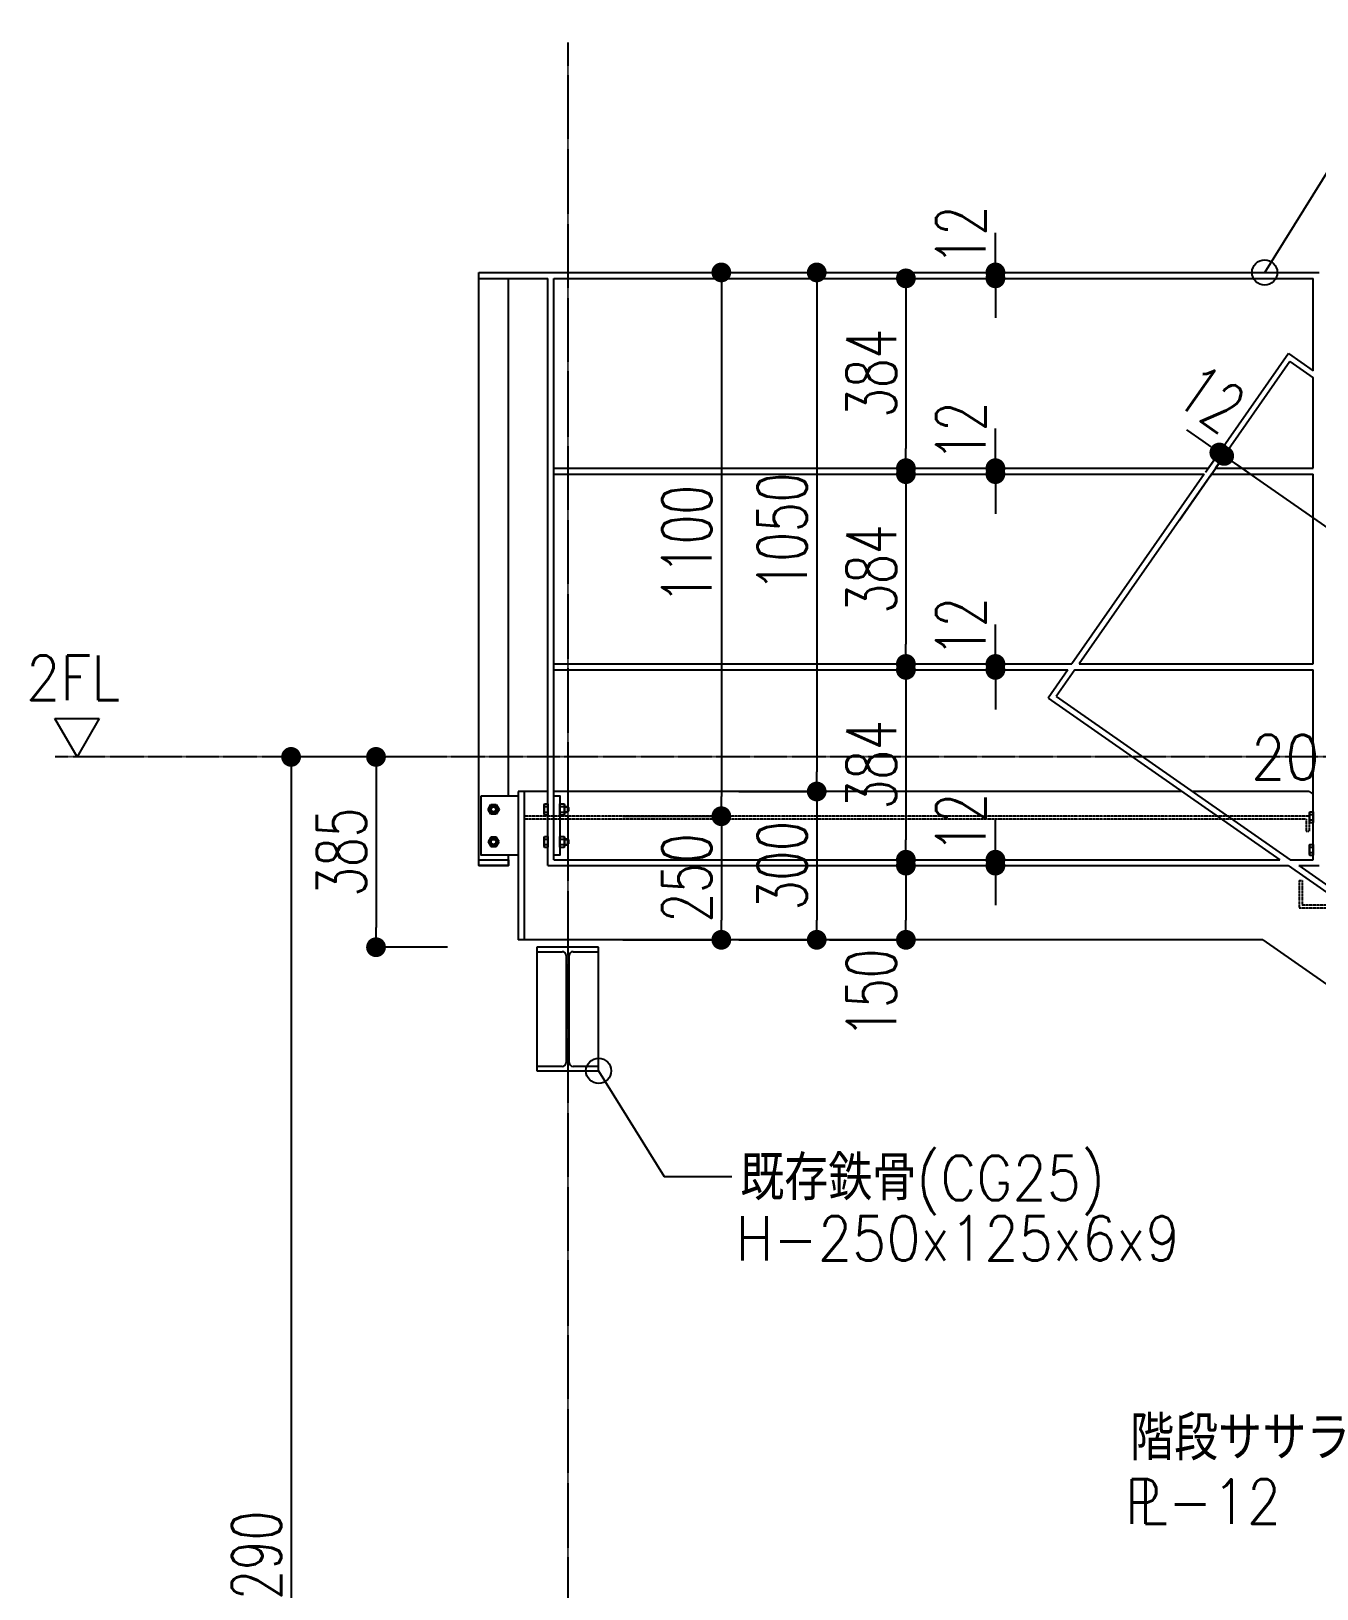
# Model space of a CAD drawing. Header units: millimetres. Extents: x 2110 to 66453, y 435 to 14260.
# Drawn here: x 2878 to 5479, y 5369 to 8520 of the extents above; entities that cross this region are included whole.
import ezdxf
from ezdxf.enums import TextEntityAlignment as Align

# ---------------------------------------------------------------- set-up
doc = ezdxf.new("R2010")
doc.units = ezdxf.units.MM
doc.header["$LTSCALE"] = 0.2
doc.header["$PDMODE"] = 1
doc.linetypes.add('CENTER', pattern=[50.8, 31.75, -6.35, 6.35, -6.35])
doc.linetypes.add('HIDDEN', pattern=[0.375, 0.25, -0.125])
doc.layers.get('Defpoints').update_dxf_attribs({"color": 40})
for name, color, linetype in [('1_文字', 3, 'Continuous'), ('20_鋼材', 2, 'Continuous'), ('20_鋼材_手すり', 2, 'Continuous'), ('_0-2_0-B', 7, 'Continuous'), ('_1-4_0-2', 7, 'Continuous'), ('A_寸法', 9, 'Continuous')]:
    doc.layers.add(name, color=color, linetype=linetype)
doc.layers.add('A_通芯', color=8, linetype='Continuous', plot=False)
doc.styles.add('Dim', font='simplex.shx', dxfattribs={"width": 0.7, "bigfont": 'extfont2.shx'})
doc.styles.add('Standard-A', font='romans.shx', dxfattribs={"bigfont": 'extfont2.shx'})
doc.dimstyles.new('1-200', dxfattribs={"dimscale": 200, "dimtxt": 3, "dimasz": 1, "dimexe": 1, "dimexo": 1, "dimgap": 1, "dimtad": 1, "dimdec": 0, "dimtxsty": 'Dim', "dimblk": 'DOT', "dimcen": 2.5, "dimadec": 0, "dimazin": 0, "dimtfac": 1, "dimtdec": 0, "dimtix": 1, "dimtmove": 2, "dimatfit": 3, "dimldrblk": '引出線', "dimfxl": 1, "dimlwd": -1, "dimlwe": -1, "dimarcsym": 0})

# ---------------------------------------------------------------- blocks, each defined once
blk = doc.blocks.new('_Dot')
at = {"color": 0, "linetype": 'ByBlock', "lineweight": -2}
blk.add_line((-0.5, 0), (-1, 0), dxfattribs=at)
at = {"color": 0, "linetype": 'ByBlock', "const_width": 0.5}
blk.add_lwpolyline([(-0.25, 0, 1), (0.25, 0, 1)], format="xyb", close=True, dxfattribs=at)
blk = doc.blocks.new('*D25')
at = {"layer": 'A_寸法', "color": 0, "transparency": 16777216}
for p, q in [((3548.5, 7052.1), (3403.6, 7052.1)), ((3403.6, 7012.1), (3403.6, 3802.1)), ((3548.5, 3762.1), (3403.6, 3762.1))]:
    blk.add_line(p, q, dxfattribs=at)
at = {"layer": 'Defpoints', "color": 0, "transparency": 16777216}
for p in [(3548.5, 7052.1), (3403.6, 3762.1), (3548.5, 3762.1)]:
    blk.add_point(p, dxfattribs=at)
at = {"layer": 'A_寸法', "color": 0, "transparency": 16777216, "xscale": 40, "yscale": 40, "zscale": 40}
for p, rotation in [((3403.6, 7052.1), 90), ((3403.6, 3762.1), 270)]:
    blk.add_blockref('_Dot', p, dxfattribs=dict(at, rotation=rotation))
at = {"layer": 'A_寸法', "color": 0, "transparency": 16777216, "insert": (3333.6, 5407.1), "char_height": 100, "attachment_point": 5, "rotation": 90, "style": 'Dim'}
blk.add_mtext('3290', dxfattribs=at)
blk = doc.blocks.new('引出線')
at = {"color": 0, "linetype": 'ByBlock'}
for points in [[(0, 0), (-1.96, -0.4)], [(-1, 0), (0, 0)]]:
    blk.add_lwpolyline(points, dxfattribs=at)
blk = doc.blocks.new('*D8')
at = {"layer": 'A_寸法', "color": 0, "transparency": 16777216}
for p, q in [((4074.7, 6932.1), (4274, 6932.1)), ((4274, 6892.1), (4274, 6722.1)), ((4074.7, 6682.1), (4274, 6682.1))]:
    blk.add_line(p, q, dxfattribs=at)
at = {"layer": 'Defpoints', "color": 0, "transparency": 16777216}
for p in [(4074.7, 6932.1), (4074.7, 6682.1), (4274, 6682.1)]:
    blk.add_point(p, dxfattribs=at)
at = {"layer": 'A_寸法', "color": 0, "transparency": 16777216, "xscale": 40, "yscale": 40, "zscale": 40}
for p, rotation in [((4274, 6932.1), 90), ((4274, 6682.1), 270)]:
    blk.add_blockref('_Dot', p, dxfattribs=dict(at, rotation=rotation))
at = {"layer": 'A_寸法', "color": 0, "transparency": 16777216, "insert": (4204, 6807.1), "char_height": 100, "attachment_point": 5, "rotation": 90, "style": 'Dim'}
blk.add_mtext('250', dxfattribs=at)
blk = doc.blocks.new('*D9')
at = {"layer": 'A_寸法', "color": 0, "transparency": 16777216}
for p, q in [((4075.7, 8032.1), (4274, 8032.1)), ((4274, 7992.1), (4274, 6972.1)), ((4075.7, 6932.1), (4274, 6932.1))]:
    blk.add_line(p, q, dxfattribs=at)
at = {"layer": 'Defpoints', "color": 0, "transparency": 16777216}
for p in [(4075.7, 8032.1), (4075.7, 6932.1), (4274, 6932.1)]:
    blk.add_point(p, dxfattribs=at)
at = {"layer": 'A_寸法', "color": 0, "transparency": 16777216, "xscale": 40, "yscale": 40, "zscale": 40}
for p, rotation in [((4274, 8032.1), 90), ((4274, 6932.1), 270)]:
    blk.add_blockref('_Dot', p, dxfattribs=dict(at, rotation=rotation))
at = {"layer": 'A_寸法', "color": 0, "transparency": 16777216, "insert": (4204, 7482.1), "char_height": 100, "attachment_point": 5, "rotation": 90, "style": 'Dim'}
blk.add_mtext('1100', dxfattribs=at)
blk = doc.blocks.new('*D10')
at = {"layer": 'A_寸法', "color": 0, "transparency": 16777216}
for p, q in [((4492.7, 8020.1), (4647.4, 8020.1)), ((4647.4, 7980.1), (4647.4, 7676.1)), ((4492.2, 7636.1), (4647.4, 7636.1))]:
    blk.add_line(p, q, dxfattribs=at)
at = {"layer": 'Defpoints', "color": 0, "transparency": 16777216}
for p in [(4492.7, 8020.1), (4492.2, 7636.1), (4647.4, 7636.1)]:
    blk.add_point(p, dxfattribs=at)
at = {"layer": 'A_寸法', "color": 0, "transparency": 16777216, "xscale": 40, "yscale": 40, "zscale": 40}
for p, rotation in [((4647.4, 8020.1), 90), ((4647.4, 7636.1), 270)]:
    blk.add_blockref('_Dot', p, dxfattribs=dict(at, rotation=rotation))
at = {"layer": 'A_寸法', "color": 0, "transparency": 16777216, "insert": (4577.4, 7828.1), "char_height": 100, "attachment_point": 5, "rotation": 90, "style": 'Dim'}
blk.add_mtext('384', dxfattribs=at)
blk = doc.blocks.new('*D11')
at = {"layer": 'A_寸法', "color": 0, "transparency": 16777216}
for p, q in [((4492.2, 7624.1), (4647.4, 7624.1)), ((4647.4, 7584.1), (4647.4, 7280.1)), ((4491.7, 7240.1), (4647.4, 7240.1))]:
    blk.add_line(p, q, dxfattribs=at)
at = {"layer": 'Defpoints', "color": 0, "transparency": 16777216}
for p in [(4492.2, 7624.1), (4491.7, 7240.1), (4647.4, 7240.1)]:
    blk.add_point(p, dxfattribs=at)
at = {"layer": 'A_寸法', "color": 0, "transparency": 16777216, "xscale": 40, "yscale": 40, "zscale": 40}
for p, rotation in [((4647.4, 7624.1), 90), ((4647.4, 7240.1), 270)]:
    blk.add_blockref('_Dot', p, dxfattribs=dict(at, rotation=rotation))
at = {"layer": 'A_寸法', "color": 0, "transparency": 16777216, "insert": (4577.4, 7432.1), "char_height": 100, "attachment_point": 5, "rotation": 90, "style": 'Dim'}
blk.add_mtext('384', dxfattribs=at)
blk = doc.blocks.new('*D12')
at = {"layer": 'A_寸法', "color": 0, "transparency": 16777216}
for p, q in [((4492.5, 7228.1), (4647.4, 7228.1)), ((4647.4, 7188.1), (4647.4, 6884.1)), ((4492.2, 6844.1), (4647.4, 6844.1))]:
    blk.add_line(p, q, dxfattribs=at)
at = {"layer": 'Defpoints', "color": 0, "transparency": 16777216}
for p in [(4492.5, 7228.1), (4492.2, 6844.1), (4647.4, 6844.1)]:
    blk.add_point(p, dxfattribs=at)
at = {"layer": 'A_寸法', "color": 0, "transparency": 16777216, "xscale": 40, "yscale": 40, "zscale": 40}
for p, rotation in [((4647.4, 7228.1), 90), ((4647.4, 6844.1), 270)]:
    blk.add_blockref('_Dot', p, dxfattribs=dict(at, rotation=rotation))
at = {"layer": 'A_寸法', "color": 0, "transparency": 16777216, "insert": (4577.4, 7036.1), "char_height": 100, "attachment_point": 5, "rotation": 90, "style": 'Dim'}
blk.add_mtext('384', dxfattribs=at)
blk = doc.blocks.new('*D13')
at = {"layer": 'A_寸法', "color": 0, "transparency": 16777216}
for p, q in [((4492, 6832.1), (4647.4, 6832.1)), ((4647.4, 6792.1), (4647.4, 6722.1)), ((4492.5, 6682.1), (4647.4, 6682.1))]:
    blk.add_line(p, q, dxfattribs=at)
at = {"layer": 'Defpoints', "color": 0, "transparency": 16777216}
for p in [(4492, 6832.1), (4492.5, 6682.1), (4647.4, 6682.1)]:
    blk.add_point(p, dxfattribs=at)
at = {"layer": 'A_寸法', "color": 0, "transparency": 16777216, "xscale": 40, "yscale": 40, "zscale": 40}
for p, rotation in [((4647.4, 6832.1), 90), ((4647.4, 6682.1), 270)]:
    blk.add_blockref('_Dot', p, dxfattribs=dict(at, rotation=rotation))
at = {"layer": 'A_寸法', "color": 0, "transparency": 16777216, "insert": (4577.4, 6574.3), "char_height": 100, "attachment_point": 5, "rotation": 90, "style": 'Dim'}
blk.add_mtext('150', dxfattribs=at)
blk = doc.blocks.new('*D16')
at = {"layer": 'A_寸法', "color": 0, "transparency": 16777216}
for p, q in [((5248.7, 7690.7), (5215.9, 7713.6)), ((5253.6, 7627.8), (5281.5, 7667.8)), ((5263.4, 7620.9), (5291.3, 7660.9)), ((5291.3, 7660.9), (5281.5, 7667.8)), ((5324.1, 7638), (5356.9, 7615.1))]:
    blk.add_line(p, q, dxfattribs=at)
at = {"layer": 'Defpoints', "color": 0, "transparency": 16777216}
for p in [(5281.5, 7667.8), (5253.6, 7627.8), (5263.4, 7620.9)]:
    blk.add_point(p, dxfattribs=at)
at = {"layer": 'A_寸法', "color": 0, "transparency": 16777216, "xscale": 40, "yscale": 40, "zscale": 40}
for p, rotation in [((5281.5, 7667.8), 325.073753606947), ((5291.3, 7660.9), 145.0737536069471)]:
    blk.add_blockref('_Dot', p, dxfattribs=dict(at, rotation=rotation))
at = {"layer": 'A_寸法', "color": 0, "transparency": 16777216, "insert": (5265, 7776.8), "char_height": 100, "attachment_point": 5, "rotation": 325.0738, "style": 'Dim'}
blk.add_mtext('12', dxfattribs=at)
blk = doc.blocks.new('*D29')
at = {"layer": 'A_寸法', "color": 0, "transparency": 16777216}
for p, q in [((3720.3, 7052.1), (3575.4, 7052.1)), ((3575.4, 7012.1), (3575.4, 6707.1)), ((3720.3, 6667.1), (3575.4, 6667.1))]:
    blk.add_line(p, q, dxfattribs=at)
at = {"layer": 'Defpoints', "color": 0, "transparency": 16777216}
for p in [(3720.3, 7052.1), (3575.4, 6667.1), (3720.3, 6667.1)]:
    blk.add_point(p, dxfattribs=at)
at = {"layer": 'A_寸法', "color": 0, "transparency": 16777216, "xscale": 40, "yscale": 40, "zscale": 40}
for p, rotation in [((3575.4, 7052.1), 90), ((3575.4, 6667.1), 270)]:
    blk.add_blockref('_Dot', p, dxfattribs=dict(at, rotation=rotation))
at = {"layer": 'A_寸法', "color": 0, "transparency": 16777216, "insert": (3505.4, 6859.6), "char_height": 100, "attachment_point": 5, "rotation": 90, "style": 'Dim'}
blk.add_mtext('385', dxfattribs=at)
blk = doc.blocks.new('*D31')
at = {"layer": 'A_寸法', "color": 0, "transparency": 16777216}
for p, q in [((4309.2, 6982.1), (4467, 6982.1)), ((4467, 6942.1), (4467, 6722.1)), ((4309.2, 6682.1), (4467, 6682.1))]:
    blk.add_line(p, q, dxfattribs=at)
at = {"layer": 'Defpoints', "color": 0, "transparency": 16777216}
for p in [(4309.2, 6982.1), (4309.2, 6682.1), (4467, 6682.1)]:
    blk.add_point(p, dxfattribs=at)
at = {"layer": 'A_寸法', "color": 0, "transparency": 16777216, "xscale": 40, "yscale": 40, "zscale": 40}
for p, rotation in [((4467, 6982.1), 90), ((4467, 6682.1), 270)]:
    blk.add_blockref('_Dot', p, dxfattribs=dict(at, rotation=rotation))
at = {"layer": 'A_寸法', "color": 0, "transparency": 16777216, "insert": (4397, 6832.1), "char_height": 100, "attachment_point": 5, "rotation": 90, "style": 'Dim'}
blk.add_mtext('300', dxfattribs=at)
blk = doc.blocks.new('*D32')
at = {"layer": 'A_寸法', "color": 0, "transparency": 16777216}
for p, q in [((4310.2, 8032.1), (4467, 8032.1)), ((4467, 7992.1), (4467, 7022.1)), ((4310.2, 6982.1), (4467, 6982.1))]:
    blk.add_line(p, q, dxfattribs=at)
at = {"layer": 'Defpoints', "color": 0, "transparency": 16777216}
for p in [(4310.2, 8032.1), (4310.2, 6982.1), (4467, 6982.1)]:
    blk.add_point(p, dxfattribs=at)
at = {"layer": 'A_寸法', "color": 0, "transparency": 16777216, "xscale": 40, "yscale": 40, "zscale": 40}
for p, rotation in [((4467, 8032.1), 90), ((4467, 6982.1), 270)]:
    blk.add_blockref('_Dot', p, dxfattribs=dict(at, rotation=rotation))
at = {"layer": 'A_寸法', "color": 0, "transparency": 16777216, "insert": (4397, 7507.1), "char_height": 100, "attachment_point": 5, "rotation": 90, "style": 'Dim'}
blk.add_mtext('1050', dxfattribs=at)
blk = doc.blocks.new('*D33')
at = {"layer": 'A_寸法', "color": 0, "transparency": 16777216}
for p, q in [((4828.5, 6884.1), (4828.5, 6924.1)), ((4677.5, 6844.1), (4828.5, 6844.1)), ((4828.5, 6844.1), (4828.5, 6832.1)), ((4677.1, 6832.1), (4828.5, 6832.1)), ((4828.5, 6792.1), (4828.5, 6752.1))]:
    blk.add_line(p, q, dxfattribs=at)
at = {"layer": 'Defpoints', "color": 0, "transparency": 16777216}
for p in [(4677.5, 6844.1), (4677.1, 6832.1), (4828.5, 6832.1)]:
    blk.add_point(p, dxfattribs=at)
at = {"layer": 'A_寸法', "color": 0, "transparency": 16777216, "xscale": 40, "yscale": 40, "zscale": 40}
for p, rotation in [((4828.5, 6844.1), 270), ((4828.5, 6832.1), 90)]:
    blk.add_blockref('_Dot', p, dxfattribs=dict(at, rotation=rotation))
at = {"layer": 'A_寸法', "color": 0, "transparency": 16777216, "insert": (4758.5, 6918.8), "char_height": 100, "attachment_point": 5, "rotation": 90, "style": 'Dim'}
blk.add_mtext('12', dxfattribs=at)
blk = doc.blocks.new('*D34')
at = {"layer": 'A_寸法', "color": 0, "transparency": 16777216}
for p, q in [((4828.5, 7280.1), (4828.5, 7320.1)), ((4677.1, 7228.1), (4828.5, 7228.1)), ((4677.5, 7240.1), (4828.5, 7240.1)), ((4828.5, 7240.1), (4828.5, 7228.1)), ((4828.5, 7188.1), (4828.5, 7148.1))]:
    blk.add_line(p, q, dxfattribs=at)
at = {"layer": 'Defpoints', "color": 0, "transparency": 16777216}
for p in [(4677.1, 7228.1), (4677.5, 7240.1), (4828.5, 7228.1)]:
    blk.add_point(p, dxfattribs=at)
at = {"layer": 'A_寸法', "color": 0, "transparency": 16777216, "xscale": 40, "yscale": 40, "zscale": 40}
for p, rotation in [((4828.5, 7240.1), 270), ((4828.5, 7228.1), 90)]:
    blk.add_blockref('_Dot', p, dxfattribs=dict(at, rotation=rotation))
at = {"layer": 'A_寸法', "color": 0, "transparency": 16777216, "insert": (4758.5, 7314.8), "char_height": 100, "attachment_point": 5, "rotation": 90, "style": 'Dim'}
blk.add_mtext('12', dxfattribs=at)
blk = doc.blocks.new('*D35')
at = {"layer": 'A_寸法', "color": 0, "transparency": 16777216}
for p, q in [((4828.5, 7676.1), (4828.5, 7716.1)), ((4677.5, 7636.1), (4828.5, 7636.1)), ((4828.5, 7636.1), (4828.5, 7624.1)), ((4677.2, 7624.1), (4828.5, 7624.1)), ((4828.5, 7584.1), (4828.5, 7544.1))]:
    blk.add_line(p, q, dxfattribs=at)
at = {"layer": 'Defpoints', "color": 0, "transparency": 16777216}
for p in [(4677.5, 7636.1), (4677.2, 7624.1), (4828.5, 7624.1)]:
    blk.add_point(p, dxfattribs=at)
at = {"layer": 'A_寸法', "color": 0, "transparency": 16777216, "xscale": 40, "yscale": 40, "zscale": 40}
for p, rotation in [((4828.5, 7636.1), 270), ((4828.5, 7624.1), 90)]:
    blk.add_blockref('_Dot', p, dxfattribs=dict(at, rotation=rotation))
at = {"layer": 'A_寸法', "color": 0, "transparency": 16777216, "insert": (4758.5, 7710.8), "char_height": 100, "attachment_point": 5, "rotation": 90, "style": 'Dim'}
blk.add_mtext('12', dxfattribs=at)
blk = doc.blocks.new('*D36')
at = {"layer": 'A_寸法', "color": 0, "transparency": 16777216}
for p, q in [((4828.5, 8072.1), (4828.5, 8112.1)), ((4677.1, 8020.1), (4828.5, 8020.1)), ((4677.5, 8032.1), (4828.5, 8032.1)), ((4828.5, 8032.1), (4828.5, 8020.1)), ((4828.5, 7980.1), (4828.5, 7940.1))]:
    blk.add_line(p, q, dxfattribs=at)
at = {"layer": 'Defpoints', "color": 0, "transparency": 16777216}
for p in [(4677.1, 8020.1), (4677.5, 8032.1), (4828.5, 8020.1)]:
    blk.add_point(p, dxfattribs=at)
at = {"layer": 'A_寸法', "color": 0, "transparency": 16777216, "xscale": 40, "yscale": 40, "zscale": 40}
for p, rotation in [((4828.5, 8032.1), 270), ((4828.5, 8020.1), 90)]:
    blk.add_blockref('_Dot', p, dxfattribs=dict(at, rotation=rotation))
at = {"layer": 'A_寸法', "color": 0, "transparency": 16777216, "insert": (4758.5, 8106.8), "char_height": 100, "attachment_point": 5, "rotation": 90, "style": 'Dim'}
blk.add_mtext('12', dxfattribs=at)
blk = doc.blocks.new('*D48')
at = {"layer": 'A_寸法', "color": 0, "transparency": 16777216}
for p, q in [((5201, 7531.2), (5291.1, 7660.9)), ((5862, 7264.5), (5324, 7638.1)), ((5804.7, 7111.9), (5894.8, 7241.7))]:
    blk.add_line(p, q, dxfattribs=at)
at = {"layer": 'Defpoints', "color": 0, "transparency": 16777216}
for p in [(5291.1, 7660.9), (5201, 7531.2), (5804.7, 7111.9)]:
    blk.add_point(p, dxfattribs=at)
at = {"layer": 'A_寸法', "color": 0, "transparency": 16777216, "xscale": 40, "yscale": 40, "zscale": 40}
for p, rotation in [((5291.1, 7660.9), 145.2232442533812), ((5894.8, 7241.7), 325.2232442533812)]:
    blk.add_blockref('_Dot', p, dxfattribs=dict(at, rotation=rotation))
at = {"layer": 'A_寸法', "color": 0, "transparency": 16777216, "insert": (5632.9, 7508.8), "char_height": 100, "attachment_point": 5, "rotation": 325.2232, "style": 'Dim'}
blk.add_mtext('735', dxfattribs=at)

msp = doc.modelspace()

# ---------------------------------------------------------------- linework, layer by layer
at = {"layer": '1_文字'}
for p, q in [((5373.2, 8032.1), (5676.9, 8520.2)), ((2970.6, 7052.1), (2925.6, 7130.1)), ((2925.6, 7130.1), (3015.6, 7130.1)), ((3015.6, 7130.1), (2970.6, 7052.1)), ((4025.7, 6417.1), (4158.6, 6203.5)), ((4158.6, 6203.5), (4295.3, 6203.5))]:
    msp.add_line(p, q, dxfattribs=at)
for centre in [(5373.2, 8032.1), (4025.7, 6417.1)]:
    msp.add_circle(centre, 25.5, dxfattribs=at)
at = {"layer": '20_鋼材'}
for p, q in [((3802.3, 6946), (3807.7, 6955.5)), ((3807.7, 6936.5), (3802.3, 6946)), ((3807.7, 6955.5), (3818.7, 6955.5)), ((3818.7, 6936.5), (3807.7, 6936.5)), ((3818.7, 6955.5), (3824.2, 6946)), ((3824.2, 6946), (3818.7, 6936.5)), ((3915.2, 6955), (3916.4, 6957)), ((3915.2, 6955), (3915.2, 6937)), ((3915.2, 6937), (3916.4, 6935)), ((3916.4, 6957), (3923.2, 6957)), ((3916.4, 6951.5), (3923.2, 6951.5)), ((3916.4, 6940.5), (3923.2, 6940.5)), ((3916.4, 6935), (3923.2, 6935)), ((3923.2, 6957), (3923.2, 6935)), ((3947.2, 6935), (3947.2, 6957)), ((3947.2, 6957), (3956.1, 6957)), ((3947.2, 6951.5), (3956.1, 6951.5)), ((3947.2, 6940.5), (3956.1, 6940.5)), ((3947.2, 6935), (3956.1, 6935)), ((3956.1, 6957), (3957.2, 6955)), ((3956.1, 6935), (3957.2, 6937)), ((3957.2, 6937), (3957.2, 6955)), ((3957.2, 6952), (3962.7, 6952)), ((3957.2, 6951), (3963.7, 6951)), ((3957.2, 6941), (3963.7, 6941)), ((3957.2, 6940), (3962.7, 6940)), ((3962.7, 6952), (3962.7, 6940)), ((3962.7, 6952), (3964.7, 6950)), ((3962.7, 6940), (3964.7, 6942)), ((3964.7, 6950), (3964.7, 6942)), ((5463.5, 6939.1), (5464.6, 6941)), ((5463.5, 6939.1), (5463.5, 6921.1)), ((5464.6, 6941), (5471.5, 6941)), ((5464.6, 6935.6), (5471.5, 6935.6)), ((5471.5, 6941), (5471.5, 6919.1)), ((5463.5, 6921.1), (5464.6, 6919.1)), ((5464.6, 6924.6), (5471.5, 6924.6)), ((5464.6, 6919.1), (5471.5, 6919.1)), ((3807.7, 6889.7), (3802.3, 6880.2)), ((3802.3, 6880.2), (3807.7, 6870.7)), ((3818.7, 6889.7), (3807.7, 6889.7)), ((3807.7, 6870.7), (3818.7, 6870.7)), ((3824.2, 6880.2), (3818.7, 6889.7)), ((3818.7, 6870.7), (3824.2, 6880.2)), ((3915.2, 6889.2), (3916.4, 6891.2)), ((3915.2, 6889.2), (3915.2, 6871.2)), ((3915.2, 6871.2), (3916.4, 6869.2)), ((3916.4, 6891.2), (3923.2, 6891.2)), ((3916.4, 6885.7), (3923.2, 6885.7)), ((3916.4, 6874.7), (3923.2, 6874.7)), ((3916.4, 6869.2), (3923.2, 6869.2)), ((3923.2, 6891.2), (3923.2, 6869.2)), ((3947.2, 6869.2), (3947.2, 6891.2)), ((3947.2, 6891.2), (3956.1, 6891.2)), ((3947.2, 6885.7), (3956.1, 6885.7)), ((3947.2, 6874.7), (3956.1, 6874.7)), ((3947.2, 6869.2), (3956.1, 6869.2)), ((3956.1, 6891.2), (3957.2, 6889.2)), ((3956.1, 6869.2), (3957.2, 6871.2)), ((3957.2, 6871.2), (3957.2, 6889.2)), ((3957.2, 6886.2), (3962.7, 6886.2)), ((3957.2, 6885.2), (3963.7, 6885.2)), ((3957.2, 6875.2), (3963.7, 6875.2)), ((3957.2, 6874.2), (3962.7, 6874.2)), ((3962.7, 6886.2), (3962.7, 6874.2)), ((3962.7, 6886.2), (3964.7, 6884.2)), ((3962.7, 6874.2), (3964.7, 6876.2)), ((3964.7, 6884.2), (3964.7, 6876.2)), ((5463.5, 6873.3), (5464.6, 6875.2)), ((5463.5, 6873.3), (5463.5, 6855.3)), ((5464.6, 6875.2), (5471.5, 6875.2)), ((5464.6, 6869.8), (5471.5, 6869.8)), ((5471.5, 6875.2), (5471.5, 6853.3)), ((5463.5, 6855.3), (5464.6, 6853.3)), ((5464.6, 6858.8), (5471.5, 6858.8)), ((5464.6, 6853.3), (5471.5, 6853.3))]:
    msp.add_line(p, q, dxfattribs=at)
at = {"layer": '20_鋼材', "color": 8, "linetype": 'HIDDEN', "ltscale": 3}
for p, q in [((5463.2, 6932.1), (3875.2, 6932.1)), ((5457.2, 6926.1), (3875.2, 6926.1)), ((5457.2, 6926.1), (5457.2, 6902.1)), ((5457.2, 6902.1), (5463.2, 6902.1)), ((5463.2, 6932.1), (5463.2, 6902.1)), ((5443.2, 6802.1), (5449.2, 6802.1)), ((5443.2, 6802.1), (5443.2, 6746.1)), ((5449.2, 6802.1), (5449.2, 6752.1)), ((5717.2, 6746.1), (5443.2, 6746.1)), ((5723.2, 6752.1), (5449.2, 6752.1))]:
    msp.add_line(p, q, dxfattribs=at)
at = {"layer": '20_鋼材', "linetype": 'Continuous'}
for p, q in [((4025.7, 6667.1), (3900.7, 6667.1)), ((3900.7, 6667.1), (3900.7, 6658.1)), ((3900.7, 6658.1), (3952.2, 6658.1)), ((3900.7, 6658.1), (3900.7, 6426.1)), ((3960.2, 6650.1), (3960.2, 6434.1)), ((3966.2, 6434.1), (3966.2, 6650.1)), ((3974.2, 6658.1), (4025.7, 6658.1)), ((4025.7, 6658.1), (4025.7, 6667.1)), ((4025.7, 6426.1), (4025.7, 6658.1)), ((3952.2, 6426.1), (3900.7, 6426.1)), ((3900.7, 6426.1), (3900.7, 6417.1)), ((3900.7, 6417.1), (4025.7, 6417.1)), ((4025.7, 6426.1), (3974.2, 6426.1)), ((4025.7, 6417.1), (4025.7, 6426.1))]:
    msp.add_line(p, q, dxfattribs=at)
at = {"layer": '20_鋼材'}
for points in [[(3788.2, 6973.1), (3863.2, 6973.1), (3863.2, 6853.1), (3788.2, 6853.1)], [(3935.2, 6973.1), (3947.2, 6973.1), (3947.2, 6853.1), (3935.2, 6853.1)]]:
    msp.add_lwpolyline(points, close=True, dxfattribs=at)
for centre, radius in [((3813.2, 6946), 9), ((3813.2, 6946), 6), ((3813.2, 6946), 5.05), ((3813.2, 6880.2), 9), ((3813.2, 6880.2), 6), ((3813.2, 6880.2), 5.05)]:
    msp.add_circle(centre, radius, dxfattribs=at)
for centre, radius, start, end in [((3920.4, 6954.2), 4.86, 145.6158, 214.3842), ((3933.7, 6946), 18.2, 162.412, 197.588), ((3920.4, 6937.8), 4.86, 145.6158, 214.3842), ((3952.1, 6954.2), 4.86, 325.6159, 34.3841), ((3938.8, 6946), 18.2, 342.4121, 17.5879), ((3952.1, 6937.8), 4.86, 325.6159, 34.3841), ((5468.6, 6938.3), 4.86, 145.6158, 214.3842), ((5481.9, 6930.1), 18.2, 162.412, 197.588), ((5468.6, 6921.8), 4.86, 145.6158, 214.3842), ((3920.4, 6888.4), 4.86, 145.6158, 214.3842), ((3933.7, 6880.2), 18.2, 162.412, 197.588), ((3920.4, 6872), 4.86, 145.6158, 214.3842), ((3952.1, 6888.4), 4.86, 325.6159, 34.3841), ((3938.8, 6880.2), 18.2, 342.4121, 17.5879), ((3952.1, 6872), 4.86, 325.6159, 34.3841), ((5468.6, 6872.5), 4.86, 145.6158, 214.3842), ((5481.9, 6864.3), 18.2, 162.412, 197.588), ((5468.6, 6856), 4.86, 145.6158, 214.3842)]:
    msp.add_arc(centre, radius, start, end, dxfattribs=at)
at = {"layer": '20_鋼材', "linetype": 'Continuous'}
for centre, start, end in [((3952.2, 6650.1), 0, 90), ((3974.2, 6650.1), 90, 180), ((3952.2, 6434.1), 270, 0), ((3974.2, 6434.1), 180, 270)]:
    msp.add_arc(centre, 8, start, end, dxfattribs=at)
at = {"layer": '20_鋼材_手すり', "linetype": 'Continuous'}
for p, q in [((3783.2, 8032.1), (5483.5, 8032.1)), ((3783.2, 6832.1), (3783.2, 8032.1)), ((3783.2, 8020.1), (3923.2, 8020.1)), ((3843.2, 6972.6), (3843.2, 8020.1)), ((3923.2, 6832.1), (3923.2, 8020.1)), ((3935.2, 8020.1), (5471.5, 8020.1)), ((3935.2, 6844.1), (3935.2, 8020.1)), ((5471.5, 7833.3), (5471.5, 8020.1)), ((5421.4, 7868.3), (5259.4, 7636.1)), ((5424.4, 7851.6), (5274, 7636.1)), ((5421.4, 7868.3), (5471.5, 7833.3)), ((5424.4, 7851.6), (5471.5, 7818.7)), ((5471.5, 7636.1), (5471.5, 7818.7)), ((3935.2, 7636.1), (5259.4, 7636.1)), ((5274, 7636.1), (5471.5, 7636.1)), ((3935.2, 7624.1), (5251, 7624.1)), ((5251, 7624.1), (4983.1, 7240.1)), ((5265.7, 7624.1), (4997.7, 7240.1)), ((5265.7, 7624.1), (5471.5, 7624.1)), ((5471.5, 7240.1), (5471.5, 7624.1)), ((3935.2, 7240.1), (4983.1, 7240.1)), ((3935.2, 7228.1), (4974.7, 7228.1)), ((4974.7, 7228.1), (4935, 7171.2)), ((4989.4, 7228.1), (4951.7, 7174.2)), ((4989.4, 7228.1), (5471.5, 7228.1)), ((4997.7, 7240.1), (5471.5, 7240.1)), ((5471.5, 6844.1), (5471.5, 7228.1)), ((4935, 7171.2), (5403.9, 6844.1)), ((4951.7, 7174.2), (5424.8, 6844.1)), ((3843.2, 6832.1), (3843.2, 6852.6)), ((3935.2, 6844.1), (5403.9, 6844.1)), ((5424.8, 6844.1), (5471.5, 6844.1)), ((3783.2, 6832.1), (3843.2, 6832.1)), ((3923.2, 6832.1), (5421, 6832.1)), ((5421, 6832.1), (7395.4, 5454.6)), ((5442, 6832.1), (5483.5, 6832.1)), ((5442, 6832.1), (5554.5, 6753.6))]:
    msp.add_line(p, q, dxfattribs=at)
msp.add_lwpolyline([(3783.2, 6844.1), (3843.2, 6844.1), (3843.2, 6832.1), (3783.2, 6832.1)], close=True, dxfattribs=at)
at = {"layer": '_0-2_0-B', "color": 2, "linetype": 'Continuous'}
for p, q in [((3923.2, 6982.1), (3863.2, 6982.1)), ((3863.2, 6982.1), (3863.2, 6682.1)), ((3875.2, 6982.1), (3875.2, 6682.1)), ((5206, 6982.1), (3935.2, 6982.1)), ((5463.5, 6982.1), (5227, 6982.1)), ((5369.2, 6682.1), (3863.2, 6682.1))]:
    msp.add_line(p, q, dxfattribs=at)
at = {"layer": '_1-4_0-2', "color": 2, "linetype": 'Continuous'}
for p, q in [((5463.5, 6982.1), (5471.5, 6976.5)), ((5369.2, 6682.1), (7949.1, 4882.1))]:
    msp.add_line(p, q, dxfattribs=at)
at = {"layer": 'A_寸法', "linetype": 'CENTER', "ltscale": 0.1}
msp.add_line((11252.6, 7052.1), (2926.3, 7052.1), dxfattribs=at)
at = {"layer": 'A_通芯', "linetype": 'CENTER', "ltscale": 0.2}
msp.add_line((3963.2, 8497.1), (3963.2, 2783.2), dxfattribs=at)

# ---------------------------------------------------------------- texts
at = {"layer": '1_文字', "style": 'Standard-A', "width": 0.9}
for s, p in [('2FL', (2867.3, 7167)), ('既存鉄骨(CG25)', (4312.2, 6155.4)), ('H-250x125x6x9', (4302.6, 6033.1)), ('階段ササラ', (5101, 5629.3)), ('P', (5090.9, 5501)), ('L-12', (5118.4, 5501))]:
    msp.add_text(s, height=90, dxfattribs=at).set_placement(p)
msp.add_text('20', height=90, dxfattribs=at).set_placement((5345.6, 7096.4), align=Align.TOP_LEFT)

# ---------------------------------------------------------------- dimensions: what is measured, and where the dimension line sits
at = {"layer": 'A_寸法'}
for base, p1, p2, angle, picture, middle, dimtype in [((4828.5, 8020.1), (4677.5, 8032.1), (4677.1, 8020.1), 270, '*D36', (4758.5, 8106.8), 160), ((5281.5, 7667.8), (5263.4, 7620.9), (5253.6, 7627.8), 145.0738, '*D16', (5265, 7776.8), 161), ((4828.5, 7624.1), (4677.5, 7636.1), (4677.2, 7624.1), 270, '*D35', (4758.5, 7710.8), 160), ((4828.5, 7228.1), (4677.5, 7240.1), (4677.1, 7228.1), 270, '*D34', (4758.5, 7314.8), 160), ((4828.5, 6832.1), (4677.5, 6844.1), (4677.1, 6832.1), 270, '*D33', (4758.5, 6918.8), 160), ((4647.4, 6682.1), (4492, 6832.1), (4492.5, 6682.1), 270, '*D13', (4577.4, 6574.3), 160)]:
    dim = msp.add_linear_dim(base=base, p1=p1, p2=p2, angle=angle, dimstyle='1-200', override={"dimtxt": 0.5, "dimasz": 0.2, "dimexe": 0, "dimexo": 0, "dimgap": 0.1}, dxfattribs=at)
    dim.commit()
    dim.dimension.update_dxf_attribs({"geometry": picture, "text_midpoint": middle, "dimtype": dimtype})
for base, p1, p2, picture, middle in [((4274, 6932.1), (4075.7, 8032.1), (4075.7, 6932.1), '*D9', (4204, 7482.1)), ((4467, 6982.1), (4310.2, 8032.1), (4310.2, 6982.1), '*D32', (4397, 7507.1)), ((4647.4, 7636.1), (4492.7, 8020.1), (4492.2, 7636.1), '*D10', (4577.4, 7828.1)), ((4647.4, 7240.1), (4492.2, 7624.1), (4491.7, 7240.1), '*D11', (4577.4, 7432.1)), ((4647.4, 6844.1), (4492.5, 7228.1), (4492.2, 6844.1), '*D12', (4577.4, 7036.1)), ((3403.6, 3762.1), (3548.5, 7052.1), (3548.5, 3762.1), '*D25', (3333.6, 5407.1)), ((3575.4, 6667.1), (3720.3, 7052.1), (3720.3, 6667.1), '*D29', (3505.4, 6859.6)), ((4467, 6682.1), (4309.2, 6982.1), (4309.2, 6682.1), '*D31', (4397, 6832.1)), ((4274, 6682.1), (4074.7, 6932.1), (4074.7, 6682.1), '*D8', (4204, 6807.1))]:
    dim = msp.add_linear_dim(base=base, p1=p1, p2=p2, angle=270, dimstyle='1-200', override={"dimtxt": 0.5, "dimasz": 0.2, "dimexe": 0, "dimexo": 0, "dimgap": 0.1}, dxfattribs=at)
    dim.commit()
    dim.dimension.update_dxf_attribs({"geometry": picture, "text_midpoint": middle})
dim = msp.add_aligned_dim(p1=(5804.7, 7111.9), p2=(5201, 7531.2), distance=-157.9, dimstyle='1-200', override={"dimtxt": 0.5, "dimasz": 0.2, "dimexe": 0, "dimexo": 0, "dimgap": 0.1}, dxfattribs=at)
dim.commit()
dim.dimension.update_dxf_attribs({"geometry": '*D48', "text_midpoint": (5632.9, 7508.8)})

doc.saveas('drawing.dxf')
